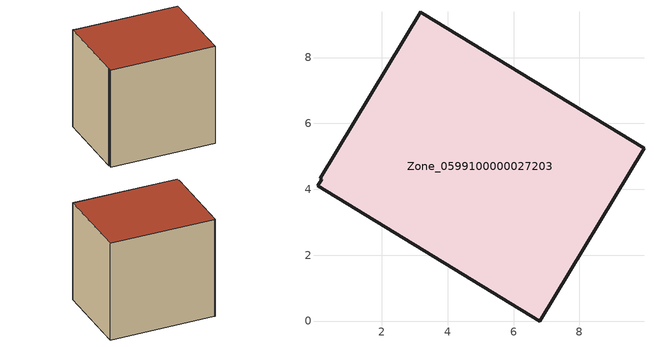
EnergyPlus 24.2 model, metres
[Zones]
Zone_0599100000027203
 floor ground (C_G): 0.05,4.1 0.17,4.31 0.13,4.34 3.18,9.38 3.23,9.35 9.96,5.24 6.79,0 z0
 wall outside (C_F): 3.18,9.38 0.13,4.34 0.17,4.31 0.05,4.1 6.79,0 9.96,5.24 3.23,9.35 3.18,9.38 z0:7.67
 roof outside (C_R): 0.13,4.34 0.17,4.31 0.05,4.1 6.79,0 9.96,5.24 3.23,9.35 3.18,9.38 z7.67
[BUILDING]
Pand.0599100000027203: North Axis=0; Terrain=City; Loads Convergence Tolerance Value=0.04; Temperature Convergence Tolerance Value=0.4; Solar Distribution=FullExterior; Maximum Number of Warmup Days=25; Minimum Number of Warmup Days=1
[Site:Location]
Rotterdam.The.Hague.AP_ZH_NLD Design_Conditions: Latitude=51.96; Longitude=4.45; Time Zone=1; Elevation=-4.5
[SITE:GROUNDTEMPERATURE:BUILDINGSURFACE]
18, 18, 18, 18, 18, 18, 18, 18, 18, 18, 18, 18
[MATERIAL] Thermal Absorptance=0.9; Solar Absorptance=0.7; Visible Absorptance=0.7
Name | Roughness | Thickness | Conductivity | Density | Specific Heat
G.TI.1946-1964 | MediumSmooth | 0.15 | 1 | 540 | 1210
F.TI.1946-1964 | Rough | 0.3 | 0.857143 | 1920 | 840
R.TI.1946-1964 | MediumRough | 0.2 | 0.277778 | 1500 | 1000
[CONSTRUCTION]
C_G: G.TI.1946-1964
C_F: F.TI.1946-1964
C_R: R.TI.1946-1964
[ZONE]
Zone_0599100000027203: Type=1; Multiplier=1; Ceiling Height=Autocalculate; Volume=Autocalculate; Floor Area=autocalculate; Part of Total Floor Area=Yes
[ZONEINFILTRATION:DESIGNFLOWRATE]
Infil_Zone_0599100000027203: Zone or ZoneList or Space or SpaceList=Zone_0599100000027203; Schedule=AlwaysOn; Design Flow Rate Calculation Method=Flow/Area; Flow Rate per Floor Area=0.003; Constant Term Coefficient=1; Temperature Term Coefficient=0; Velocity Term Coefficient=0; Velocity Squared Term Coefficient=0
[HVACTEMPLATE:ZONE:IDEALLOADSAIRSYSTEM]
Zone_0599100000027203: Maximum Heating Supply Air Temperature=50; Minimum Cooling Supply Air Temperature=13; Maximum Heating Supply Air Humidity Ratio=0.0156; Minimum Cooling Supply Air Humidity Ratio=0.0077; Heating Limit=NoLimit; Cooling Limit=NoLimit; Dehumidification Control Type=ConstantSensibleHeatRatio; Cooling Sensible Heat Ratio=0.7; Dehumidification Setpoint=60; Humidification Control Type=None; Humidification Setpoint=30; Outdoor Air Method=None; Outdoor Air Flow Rate per Person=0.00944; Outdoor Air Flow Rate per Zone Floor Area=0; Outdoor Air Flow Rate per Zone=0; Demand Controlled Ventilation Type=None; Outdoor Air Economizer Type=NoEconomizer; Heat Recovery Type=None; Sensible Heat Recovery Effectiveness=0.7; Latent Heat Recovery Effectiveness=0.65
[ZONECONTROL:THERMOSTAT]
ThermostatControl_Zone_0599100000027203: Zone or ZoneList=Zone_0599100000027203; Control Type Schedule=DualSetpointControlType; Control 1=Thermostat_Zone_0599100000027203; Temperature Difference Between Cutout And Setpoint=0
[THERMOSTATSETPOINT:DUALSETPOINT]
Thermostat_Zone_0599100000027203: Heating Setpoint Temperature Schedule=HeatingSetpoint_Zone_0599100000027203; Cooling Setpoint Temperature Schedule=CoolingSetpoint_Zone_0599100000027203
[SCHEDULE:COMPACT]
HeatingSetpoint_Zone_0599100000027203: Through: 12/31, For: AllDays, Until: 24:00, 21
CoolingSetpoint_Zone_0599100000027203: Through: 12/31, For: AllDays, Until: 24:00, 24
DualSetpointControlType: Through: 12/31, For: AllDays, Until: 24:00, 4
AlwaysOn: Through: 12/31, For: AllDays, Until: 24:00, 1
